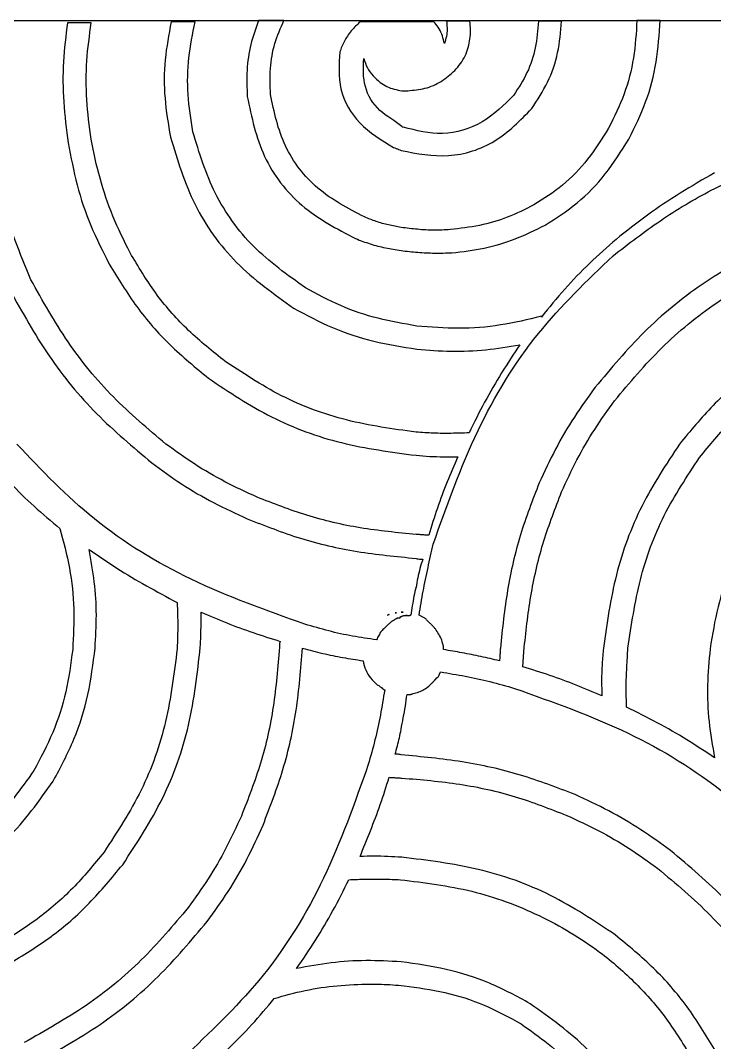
# Model space of a CAD drawing. Extents: x 0 to 371, y 0 to 260.
# Drawn here: x 214.74 to 239.34, y 223.76 to 259.95 of the extents above; entities that cross this region are included whole.
import ezdxf

# ---------------------------------------------------------------- set-up
doc = ezdxf.new("R2010")
doc.units = 0
doc.layers.add('Layer_1', color=7, linetype='CONTINUOUS')

msp = doc.modelspace()

# ---------------------------------------------------------------- linework, layer by layer
at = {"layer": 'Layer_1', "color": 7}
for points in [[(0.02646, 259.95312), (370.443122, 259.95312), (370.443122, 0.661457), (0.02646, 0.661457)], [(221.138954, 238.99802)], [(227.806247, 238.918955)], [(228.01812, 238.971665), (228.07083, 238.971665), (228.01812, 238.971665)], [(228.229477, 238.99802), (228.309059, 238.99802), (228.229477, 238.99802)], [(228.097186, 238.786664)], [(228.39019, 238.868312)], [(224.737184, 237.72833)], [(227.806247, 233.150832)], [(227.300335, 229.545884)], [(227.136005, 225.828798)]]:
    msp.add_lwpolyline(points, close=True, dxfattribs=at)
for points in [[(220.927081, 259.900103), (220.08062, 259.900103)], [(224.075725, 259.95333), (223.176039, 259.95333), (223.176039, 259.95333)], [(229.420102, 259.873748), (229.393747, 259.900103), (228.229477, 259.900103), (226.774269, 259.900103)], [(230.663953, 259.926458), (229.843332, 259.926458), (229.843332, 259.926458)], [(233.918019, 259.926458), (233.097914, 259.926458)], [(237.410828, 259.95333), (236.590207, 259.95333)], [(217.249269, 259.873748), (216.402809, 259.873748)], [(228.255832, 257.466143), (228.467705, 257.466143)], [(233.20385, 249.449062), (233.20385, 249.475417)], [(228.758644, 239.871352), (228.758644, 239.897707)], [(228.573642, 238.892084), (228.547287, 238.892084)], [(229.023227, 238.813019), (228.86458, 238.892084)], [(227.779892, 238.57479), (227.6476, 238.442499)], [(228.150412, 238.786664), (228.123541, 238.786664), (228.097186, 238.786664)], [(228.176767, 238.813019), (228.203122, 238.813019)], [(228.361769, 238.865728), (228.335414, 238.865728)], [(228.494061, 238.865728), (228.467705, 238.865728), (228.44135, 238.865728), (228.388124, 238.865728)], [(229.261455, 238.601145), (229.181874, 238.680727), (229.129164, 238.733437)], [(229.737912, 237.675104), (229.737912, 237.72833)], [(229.552394, 236.722707), (229.631975, 236.881354), (229.631975, 236.881354)], [(229.208745, 236.378542), (229.2351, 236.405414), (229.314166, 236.484479)], [(229.420102, 236.590415), (229.499684, 236.669997)], [(228.44135, 236.087604), (228.573642, 236.087604)]]:
    msp.add_lwpolyline(points, dxfattribs=at)
for points, knots in [([(220.08062, 259.900103), (219.995761, 259.455672), (219.82562, 258.564594), (219.82258, 257.186248), (219.976223, 256.28179), (220.053749, 255.825417)], [0, 0, 0, 0, 1.355424, 2.717606, 4.104988, 4.104988, 4.104988, 4.104988]), ([(220.847499, 256.010935), (220.778722, 256.449544), (220.642616, 257.317532), (220.666287, 258.633347), (220.840518, 259.479644), (220.927081, 259.900103)], [0, 0, 0, 0, 1.330511, 2.63302, 3.919077, 3.919077, 3.919077, 3.919077]), ([(223.176039, 259.95333), (223.075236, 259.67185), (222.871397, 259.102656), (222.741878, 258.186808), (222.766621, 257.567965), (222.779164, 257.25427)], [0, 0, 0, 0, 0.895389, 1.810613, 2.751475, 2.751475, 2.751475, 2.751475]), ([(223.599269, 257.333852), (223.588586, 257.64078), (223.567464, 258.247594), (223.72197, 259.142513), (223.95892, 259.68561), (224.075725, 259.95333)], [0, 0, 0, 0, 0.920189, 1.819267, 2.693346, 2.693346, 2.693346, 2.693346]), ([(226.774269, 259.900103), (226.720711, 259.851767), (226.610431, 259.75224), (226.462069, 259.581926), (226.370586, 259.458981), (226.324684, 259.397292)], [0, 0, 0, 0, 0.216282, 0.445337, 0.676013, 0.676013, 0.676013, 0.676013]), ([(229.843332, 259.926458), (229.85031, 259.847238), (229.864259, 259.688855), (229.853928, 259.44688), (229.811895, 259.29112), (229.790622, 259.21229)], [0, 0, 0, 0, 0.238591, 0.477005, 0.721308, 0.721308, 0.721308, 0.721308]), ([(230.610727, 259.000417), (230.633663, 259.099547), (230.680005, 259.299842), (230.70092, 259.612607), (230.676359, 259.82113), (230.663953, 259.926458)], [0, 0, 0, 0, 0.30501, 0.616277, 0.933978, 0.933978, 0.933978, 0.933978]), ([(233.097914, 259.926458), (233.071734, 259.612138), (233.019745, 258.98793), (232.729296, 258.087409), (232.392352, 257.566744), (232.224582, 257.307497)], [0, 0, 0, 0, 0.944684, 1.876043, 2.79967, 2.79967, 2.79967, 2.79967]), ([(232.859686, 256.83104), (233.060873, 257.136145), (233.46496, 257.748951), (233.825197, 258.811792), (233.886894, 259.552686), (233.918019, 259.926458)], [0, 0, 0, 0, 1.093508, 2.196321, 3.319114, 3.319114, 3.319114, 3.319114]), ([(236.590207, 259.95333), (236.562329, 259.508812), (236.506919, 258.625285), (236.176762, 257.328709), (235.782628, 256.539003), (235.5851, 256.143227)], [0, 0, 0, 0, 1.334722, 2.652904, 3.977263, 3.977263, 3.977263, 3.977263]), ([(236.299269, 255.746352), (236.514613, 256.181958), (236.946278, 257.055149), (237.316422, 258.484794), (237.379275, 259.462494), (237.410828, 259.95333)], [0, 0, 0, 0, 1.455242, 2.91709, 4.390863, 4.390863, 4.390863, 4.390863]), ([(215.106247, 250.771978), (214.728662, 251.691415), (213.952447, 253.581529), (213.533004, 256.697107), (213.68182, 258.807799), (213.756975, 259.873748)], [0, 0, 0, 0, 2.973144, 6.111986, 9.314545, 9.314545, 9.314545, 9.314545]), ([(216.402809, 259.873748), (216.346371, 259.414314), (216.231871, 258.482223), (216.240229, 257.051778), (216.365718, 256.096858), (216.429164, 255.61406)], [0, 0, 0, 0, 1.387802, 2.815538, 4.275561, 4.275561, 4.275561, 4.275561]), ([(218.625412, 251.724375), (218.411693, 252.151709), (217.986279, 253.002326), (217.536448, 254.356601), (217.224285, 255.738841), (217.066806, 257.134921), (217.055761, 258.521533), (217.185175, 259.425865), (217.249269, 259.873748)], [0, 0, 0, 0, 1.431812, 2.850056, 4.268052, 5.676353, 7.058016, 8.413751, 8.413751, 8.413751, 8.413751]), ([(229.764267, 259.132708), (229.743606, 259.22509), (229.703292, 259.405349), (229.588452, 259.659173), (229.476448, 259.801931), (229.420102, 259.873748)], [0, 0, 0, 0, 0.28362, 0.553413, 0.826546, 0.826546, 0.826546, 0.826546]), ([(226.324684, 259.397292), (226.289094, 259.340057), (226.216164, 259.222774), (226.125619, 259.037269), (226.081619, 258.905978), (226.0601, 258.84177)], [0, 0, 0, 0, 0.202151, 0.414237, 0.617239, 0.617239, 0.617239, 0.617239]), ([(229.790622, 259.21229), (229.788883, 259.203257), (229.785275, 259.184512), (229.769614, 259.160487), (229.766006, 259.141742), (229.764267, 259.132708)], [0, 0, 0, 0, 0.027378, 0.056812, 0.08419, 0.08419, 0.08419, 0.08419]), ([(226.0601, 258.84177), (226.0282, 258.397513), (225.962891, 257.488014), (226.712911, 256.205279), (227.537246, 255.71155), (227.964894, 255.455413)], [0, 0, 0, 0, 1.313509, 2.689065, 4.171979, 4.171979, 4.171979, 4.171979]), ([(230.134787, 258.180312), (230.203292, 258.261352), (230.340074, 258.423163), (230.511764, 258.695286), (230.577618, 258.898334), (230.610727, 259.000417)], [0, 0, 0, 0, 0.318409, 0.635754, 0.956614, 0.956614, 0.956614, 0.956614]), ([(228.309059, 256.169582), (228.300296, 256.171241), (228.28376, 256.174373), (228.266896, 256.18615), (228.017829, 256.406787), (227.412403, 256.69385), (226.861428, 257.596084), (226.891467, 258.266628), (226.906561, 258.603542)], [0, 0, 0, 0, 0.026456, 0.04993, 0.060389, 1.026431, 2.012896, 3.009073, 3.009073, 3.009073, 3.009073]), ([(226.906561, 258.603542), (226.943392, 258.492406), (227.017093, 258.270021), (227.228739, 257.986395), (227.40259, 257.833189), (227.488954, 257.757082)], [0, 0, 0, 0, 0.349371, 0.699098, 1.044331, 1.044331, 1.044331, 1.044331]), ([(228.467705, 257.466143), (228.672514, 257.483955), (229.084982, 257.519826), (229.668389, 257.766969), (229.979631, 258.042806), (230.134787, 258.180312)], [0, 0, 0, 0, 0.61453, 1.237615, 1.856984, 1.856984, 1.856984, 1.856984]), ([(227.488954, 257.757082), (227.565395, 257.707489), (227.720674, 257.606751), (227.982259, 257.509648), (228.165414, 257.480522), (228.255832, 257.466143)], [0, 0, 0, 0, 0.272821, 0.554189, 0.828521, 0.828521, 0.828521, 0.828521]), ([(222.779164, 257.25427), (222.930452, 256.529719), (223.231573, 255.087581), (224.635385, 253.262088), (225.949972, 252.575065), (226.615622, 252.227187)], [0, 0, 0, 0, 2.201612, 4.382062, 6.618671, 6.618671, 6.618671, 6.618671]), ([(226.932916, 252.994582), (226.352066, 253.296452), (225.209722, 253.890132), (223.991387, 255.467335), (223.730202, 256.710598), (223.599269, 257.333852)], [0, 0, 0, 0, 1.9493, 3.833641, 5.727841, 5.727841, 5.727841, 5.727841]), ([(232.224582, 257.307497), (231.873692, 256.958151), (231.175988, 256.263518), (229.708354, 255.822553), (228.77035, 256.05518), (228.309059, 256.169582)], [0, 0, 0, 0, 1.472357, 2.927607, 4.335784, 4.335784, 4.335784, 4.335784]), ([(228.229477, 255.349477), (228.789104, 255.241373), (229.916228, 255.023646), (231.641254, 255.576943), (232.451674, 256.411085), (232.859686, 256.83104)], [0, 0, 0, 0, 1.692191, 3.408176, 5.14806, 5.14806, 5.14806, 5.14806]), ([(224.84312, 250.48104), (224.200718, 250.940117), (222.928713, 251.849123), (221.527871, 253.783063), (221.074634, 255.267185), (220.847499, 256.010935)], [0, 0, 0, 0, 2.359222, 4.671437, 6.994204, 6.994204, 6.994204, 6.994204]), ([(235.5851, 256.143227), (235.349723, 255.765397), (234.888443, 255.024943), (233.992248, 254.089335), (233.285442, 253.63858), (232.939267, 253.417812)], [0, 0, 0, 0, 1.333712, 2.613745, 3.842465, 3.842465, 3.842465, 3.842465]), ([(216.429164, 255.61406), (216.524276, 255.115657), (216.714038, 254.121277), (217.196045, 252.67656), (217.654994, 251.777061), (217.884372, 251.3275)], [0, 0, 0, 0, 1.521336, 3.035266, 4.547924, 4.547924, 4.547924, 4.547924]), ([(220.053749, 255.825417), (220.300914, 255.008871), (220.79268, 253.384247), (222.322488, 251.263772), (223.71442, 250.270116), (224.419374, 249.766872)], [0, 0, 0, 0, 2.54814, 5.069855, 7.657553, 7.657553, 7.657553, 7.657553]), ([(233.336142, 252.703644), (233.724487, 252.952433), (234.515012, 253.458877), (235.518948, 254.502109), (236.035865, 255.326347), (236.299269, 255.746352)], [0, 0, 0, 0, 1.380369, 2.809918, 4.295238, 4.295238, 4.295238, 4.295238]), ([(227.964894, 255.455413), (227.993766, 255.444612), (228.053905, 255.422112), (228.140466, 255.382778), (228.200605, 255.360279), (228.229477, 255.349477)], [0, 0, 0, 0, 0.092457, 0.192584, 0.28504, 0.28504, 0.28504, 0.28504]), ([(235.743747, 251.618955), (236.29459, 252.044367), (237.400585, 252.898519), (239.219311, 253.983983), (240.51421, 254.55732), (241.167705, 254.846665)], [0, 0, 0, 0, 2.086879, 4.19008, 6.332928, 6.332928, 6.332928, 6.332928]), ([(239.341977, 254.555727), (238.933564, 254.321535), (238.119741, 253.854874), (236.94886, 253.073411), (236.216228, 252.491812), (235.849684, 252.200832)], [0, 0, 0, 0, 1.412209, 2.814033, 4.217606, 4.217606, 4.217606, 4.217606]), ([(232.939267, 253.417812), (232.628263, 253.264665), (232.00951, 252.959976), (231.008418, 252.664443), (230.321631, 252.585014), (229.975624, 252.544997)], [0, 0, 0, 0, 1.038856, 2.066839, 3.110587, 3.110587, 3.110587, 3.110587]), ([(228.229477, 252.624062), (228.079877, 252.6524), (227.78219, 252.708789), (227.345057, 252.823068), (227.069327, 252.937814), (226.932916, 252.994582)], [0, 0, 0, 0, 0.456848, 0.909073, 1.351858, 1.351858, 1.351858, 1.351858]), ([(230.02885, 251.724375), (230.412717, 251.768131), (231.178886, 251.855465), (232.294357, 252.192875), (232.987904, 252.532909), (233.336142, 252.703644)], [0, 0, 0, 0, 1.157468, 2.310219, 3.472746, 3.472746, 3.472746, 3.472746]), ([(229.975624, 252.544997), (229.781625, 252.534193), (229.393461, 252.512575), (228.809759, 252.550802), (228.42324, 252.599599), (228.229477, 252.624062)], [0, 0, 0, 0, 0.582423, 1.165346, 1.751308, 1.751308, 1.751308, 1.751308]), ([(226.615622, 252.227187), (226.78727, 252.161693), (227.133263, 252.029676), (227.675382, 251.893971), (228.04447, 251.834011), (228.229477, 251.803957)], [0, 0, 0, 0, 0.550776, 1.110202, 1.672441, 1.672441, 1.672441, 1.672441]), ([(235.849684, 252.200832), (235.535387, 251.921586), (234.903995, 251.360609), (234.011995, 250.447549), (233.474452, 249.783398), (233.20385, 249.449062)], [0, 0, 0, 0, 1.261157, 2.533544, 3.823379, 3.823379, 3.823379, 3.823379]), ([(241.220416, 251.988958), (240.432874, 251.549979), (238.869569, 250.678585), (236.797734, 248.980352), (235.668128, 247.630463), (235.108644, 246.961875)], [0, 0, 0, 0, 2.701851, 5.363294, 7.97507, 7.97507, 7.97507, 7.97507]), ([(221.905833, 247.941144), (221.466476, 248.29918), (220.594355, 249.009882), (219.481421, 250.285533), (218.910655, 251.244919), (218.625412, 251.724375)], [0, 0, 0, 0, 1.698592, 3.371699, 5.043159, 5.043159, 5.043159, 5.043159]), ([(228.229477, 251.803957), (228.425914, 251.780978), (228.821821, 251.734667), (229.423047, 251.708593), (229.826326, 251.719099), (230.02885, 251.724375)], [0, 0, 0, 0, 0.593203, 1.19557, 1.803249, 1.803249, 1.803249, 1.803249]), ([(229.367392, 241.405625), (229.84943, 242.766165), (230.782582, 245.399961), (232.91804, 248.91915), (234.820292, 250.736646), (235.743747, 251.618955)], [0, 0, 0, 0, 4.325924, 8.374322, 12.193815, 12.193815, 12.193815, 12.193815]), ([(217.884372, 251.3275), (218.19571, 250.814942), (218.817272, 249.791661), (220.01082, 248.429426), (220.937508, 247.66441), (221.403537, 247.279685)], [0, 0, 0, 0, 1.796894, 3.587355, 5.398685, 5.398685, 5.398685, 5.398685]), ([(235.796457, 246.485935), (236.333582, 247.125424), (237.414061, 248.411819), (239.389485, 250.02534), (240.871664, 250.856611), (241.617291, 251.27479)], [0, 0, 0, 0, 2.50184, 5.032694, 7.594725, 7.594725, 7.594725, 7.594725]), ([(219.895102, 244.951145), (219.255613, 245.48827), (217.969218, 246.568749), (216.355697, 248.544172), (215.524427, 250.026352), (215.106247, 250.771978)], [0, 0, 0, 0, 2.50184, 5.032695, 7.594725, 7.594725, 7.594725, 7.594725]), ([(228.784999, 249.131769), (228.326228, 249.211396), (227.406769, 249.370983), (226.074003, 249.817675), (225.252652, 250.260329), (224.84312, 250.48104)], [0, 0, 0, 0, 1.395898, 2.797624, 4.191567, 4.191567, 4.191567, 4.191567]), ([(214.365208, 250.401458), (214.804187, 249.613917), (215.675582, 248.050611), (217.373815, 245.978777), (218.723704, 244.84917), (219.392291, 244.289687)], [0, 0, 0, 0, 2.701851, 5.363294, 7.97507, 7.97507, 7.97507, 7.97507]), ([(224.419374, 249.766872), (224.872539, 249.52331), (225.779801, 249.035686), (227.257618, 248.555164), (228.275699, 248.392858), (228.784999, 248.311663)], [0, 0, 0, 0, 1.541296, 3.085767, 4.63181, 4.63181, 4.63181, 4.63181]), ([(233.20385, 249.475417), (232.722432, 249.360892), (231.758895, 249.131677), (230.269384, 249.009654), (229.280161, 249.091033), (228.784999, 249.131769)], [0, 0, 0, 0, 1.483408, 2.968972, 4.457846, 4.457846, 4.457846, 4.457846]), ([(238.81281, 244.475205), (239.17028, 244.913735), (239.879988, 245.784379), (241.167724, 246.877243), (242.504887, 247.744478), (243.87089, 248.389938), (245.220767, 248.852687), (246.152265, 249.038741), (246.618019, 249.131769)], [0, 0, 0, 0, 1.694235, 3.363678, 5.041595, 6.462655, 7.88623, 9.309834, 9.309834, 9.309834, 9.309834]), ([(228.784999, 248.311663), (229.19233, 248.279928), (230.006709, 248.216479), (231.232277, 248.268858), (232.03572, 248.40327), (232.436455, 248.47031)], [0, 0, 0, 0, 1.225051, 2.449256, 3.667467, 3.667467, 3.667467, 3.667467]), ([(232.436455, 248.47031), (232.219123, 248.139703), (231.781946, 247.474668), (231.177151, 246.434474), (230.818033, 245.712038), (230.637082, 245.34802)], [0, 0, 0, 0, 1.186836, 2.387384, 3.60669, 3.60669, 3.60669, 3.60669]), ([(242.146457, 248.47031), (241.633899, 248.158972), (240.610618, 247.537411), (239.248383, 246.343862), (238.483366, 245.417174), (238.098642, 244.951145)], [0, 0, 0, 0, 1.796894, 3.587356, 5.398686, 5.398686, 5.398686, 5.398686]), ([(228.758644, 245.374375), (227.93305, 245.487934), (226.29351, 245.713448), (223.950922, 246.578167), (222.586315, 247.487627), (221.905833, 247.941144)], [0, 0, 0, 0, 2.496057, 4.956901, 7.404649, 7.404649, 7.404649, 7.404649]), ([(221.403537, 247.279685), (222.131975, 246.794235), (223.594395, 245.81964), (226.111044, 244.903648), (227.87173, 244.671307), (228.758644, 244.55427)], [0, 0, 0, 0, 2.619892, 5.259724, 7.939255, 7.939255, 7.939255, 7.939255]), ([(235.108644, 246.961875), (234.857076, 246.614241), (234.347857, 245.910569), (233.682973, 244.777343), (233.310988, 243.977168), (233.124269, 243.575519)], [0, 0, 0, 0, 1.286898, 2.604908, 3.933251, 3.933251, 3.933251, 3.933251]), ([(233.918019, 243.257709), (234.093909, 243.639644), (234.443827, 244.399475), (235.072943, 245.479973), (235.556162, 246.151833), (235.796457, 246.485935)], [0, 0, 0, 0, 1.261043, 2.508744, 3.74294, 3.74294, 3.74294, 3.74294]), ([(230.637082, 245.34802), (230.425791, 245.341037), (230.005237, 245.327137), (229.378277, 245.331597), (228.964001, 245.360198), (228.758644, 245.374375)], [0, 0, 0, 0, 0.634213, 1.26234, 1.879759, 1.879759, 1.879759, 1.879759]), ([(224.816249, 238.57479), (223.455749, 239.056822), (220.822059, 239.989949), (217.303084, 242.12548), (215.485702, 244.027696), (214.603436, 244.951145)], [0, 0, 0, 0, 4.325799, 8.373986, 12.193383, 12.193383, 12.193383, 12.193383]), ([(223.123329, 243.072707), (222.741393, 243.248597), (221.981562, 243.598515), (220.901064, 244.227631), (220.229204, 244.71085), (219.895102, 244.951145)], [0, 0, 0, 0, 1.261043, 2.508744, 3.74294, 3.74294, 3.74294, 3.74294]), ([(238.098642, 244.951145), (237.626826, 244.237115), (236.676181, 242.798443), (235.770859, 240.330378), (235.523926, 238.599781), (235.399582, 237.72833)], [0, 0, 0, 0, 2.561712, 5.1615, 7.79852, 7.79852, 7.79852, 7.79852]), ([(213.598329, 244.448334), (213.85284, 244.153168), (214.365036, 243.559154), (215.21716, 242.730629), (215.829125, 242.219721), (216.138225, 241.961664)], [0, 0, 0, 0, 1.168837, 2.352252, 3.560033, 3.560033, 3.560033, 3.560033]), ([(228.758644, 244.55427), (228.919893, 244.540028), (229.245877, 244.511237), (229.740449, 244.501951), (230.072986, 244.501691), (230.240207, 244.50156)], [0, 0, 0, 0, 0.485489, 0.981475, 1.48318, 1.48318, 1.48318, 1.48318]), ([(230.240207, 244.50156), (230.111008, 244.20581), (229.849982, 243.608291), (229.506619, 242.680598), (229.308758, 242.044807), (229.208745, 241.723435)], [0, 0, 0, 0, 0.96809, 1.955878, 2.965508, 2.965508, 2.965508, 2.965508]), ([(236.272914, 237.72833), (236.392305, 238.540375), (236.629693, 240.15497), (237.471587, 242.464259), (238.367536, 243.807589), (238.81281, 244.475205)], [0, 0, 0, 0, 2.45932, 4.88989, 7.291338, 7.291338, 7.291338, 7.291338]), ([(219.392291, 244.289687), (219.739215, 244.033077), (220.438822, 243.5156), (221.577956, 242.858883), (222.377686, 242.490331), (222.779164, 242.305312)], [0, 0, 0, 0, 1.293785, 2.609043, 3.934954, 3.934954, 3.934954, 3.934954]), ([(233.124269, 243.575519), (232.888696, 242.96729), (232.410985, 241.733882), (231.961568, 239.765846), (231.820282, 238.413864), (231.748642, 237.72833)], [0, 0, 0, 0, 1.954953, 3.964393, 6.031377, 6.031377, 6.031377, 6.031377]), ([(232.595102, 237.754685), (232.666816, 238.398764), (232.808518, 239.671439), (233.247223, 241.521307), (233.696614, 242.684585), (233.918019, 243.257709)], [0, 0, 0, 0, 1.943253, 3.839796, 5.681605, 5.681605, 5.681605, 5.681605]), ([(228.758644, 241.74979), (228.09726, 241.814438), (226.791493, 241.942072), (224.894741, 242.37957), (223.707452, 242.844145), (223.123329, 243.072707)], [0, 0, 0, 0, 1.992577, 3.933933, 5.813998, 5.813998, 5.813998, 5.813998]), ([(222.779164, 242.305312), (223.40045, 242.060872), (224.66222, 241.564439), (226.67563, 241.101732), (228.059584, 240.969914), (228.758644, 240.90333)], [0, 0, 0, 0, 2.001068, 4.063969, 6.169536, 6.169536, 6.169536, 6.169536]), ([(216.138225, 241.961664), (216.261641, 241.495831), (216.508827, 240.562828), (216.66194, 239.118135), (216.612477, 238.155271), (216.587811, 237.675104)], [0, 0, 0, 0, 1.444482, 2.893115, 4.334162, 4.334162, 4.334162, 4.334162]), ([(240.612183, 241.961664), (240.375785, 241.519165), (239.902668, 240.633569), (239.425714, 239.193791), (239.264266, 238.199772), (239.18333, 237.701459)], [0, 0, 0, 0, 1.503279, 3.008588, 4.521817, 4.521817, 4.521817, 4.521817]), ([(229.208745, 241.723435), (229.161973, 241.725182), (229.064368, 241.728828), (228.914818, 241.745112), (228.811305, 241.748213), (228.758644, 241.74979)], [0, 0, 0, 0, 0.140378, 0.292946, 0.450944, 0.450944, 0.450944, 0.450944]), ([(217.381561, 237.72833), (217.404544, 238.118172), (217.450538, 238.898295), (217.3767, 240.069768), (217.238933, 240.837575), (217.170204, 241.220624)], [0, 0, 0, 0, 1.170864, 2.343047, 3.510021, 3.510021, 3.510021, 3.510021]), ([(217.170204, 241.220624), (217.496211, 240.995526), (218.155793, 240.540107), (219.20409, 239.923251), (219.926759, 239.537257), (220.291977, 239.342185)], [0, 0, 0, 0, 1.188178, 2.40393, 3.646098, 3.646098, 3.646098, 3.646098]), ([(228.86458, 238.892084), (228.9121, 239.174316), (229.007062, 239.738323), (229.181421, 240.5751), (229.305622, 241.129766), (229.367392, 241.405625)], [0, 0, 0, 0, 0.858539, 1.715686, 2.563774, 2.563774, 2.563774, 2.563774]), ([(228.758644, 240.90333), (228.784951, 240.896192), (228.836972, 240.882077), (228.917399, 240.876702), (228.970418, 240.87654), (228.996872, 240.876459)], [0, 0, 0, 0, 0.08158, 0.161318, 0.240727, 0.240727, 0.240727, 0.240727]), ([(228.996872, 240.876459), (228.963226, 240.768408), (228.895264, 240.550157), (228.816748, 240.214172), (228.778053, 239.98587), (228.758644, 239.871352)], [0, 0, 0, 0, 0.339427, 0.68561, 1.034026, 1.034026, 1.034026, 1.034026]), ([(228.758644, 239.897707), (228.734034, 239.78548), (228.685385, 239.563631), (228.62613, 239.227834), (228.59122, 239.004525), (228.573642, 238.892084)], [0, 0, 0, 0, 0.344647, 0.681297, 1.022722, 1.022722, 1.022722, 1.022722]), ([(220.291977, 239.342185), (220.299041, 239.159268), (220.313089, 238.795464), (220.313089, 238.24818), (220.299041, 237.884376), (220.291977, 237.701459)], [0, 0, 0, 0, 0.549129, 1.092164, 1.641293, 1.641293, 1.641293, 1.641293]), ([(221.112083, 237.754685), (221.119238, 237.889541), (221.133749, 238.163026), (221.138657, 238.577687), (221.138854, 238.857257), (221.138954, 238.99802)], [0, 0, 0, 0, 0.405094, 0.821528, 1.243829, 1.243829, 1.243829, 1.243829]), ([(221.138954, 238.99802), (221.441041, 238.869081), (222.047971, 238.610027), (222.983606, 238.264783), (223.62176, 238.066161), (223.943434, 237.966042)], [0, 0, 0, 0, 0.985276, 1.979536, 2.990115, 2.990115, 2.990115, 2.990115]), ([(227.806247, 238.918955), (227.797237, 238.917098), (227.78023, 238.913593), (227.766569, 238.903332), (227.746394, 238.887028), (227.776254, 238.900692), (227.790541, 238.90616), (227.801103, 238.914765), (227.806247, 238.918955)], [0, 0, 0, 0, 0.026362, 0.049763, 0.060211, 0.080961, 0.100906, 0.11984, 0.11984, 0.11984, 0.11984]), ([(228.39019, 238.868312), (228.396081, 238.86928), (228.408254, 238.871279), (228.423448, 238.877525), (228.452776, 238.89679), (228.416692, 238.890774), (228.397819, 238.887187), (228.392677, 238.874464), (228.39019, 238.868312)], [0, 0, 0, 0, 0.017369, 0.035891, 0.057474, 0.081226, 0.100816, 0.119156, 0.119156, 0.119156, 0.119156]), ([(228.547287, 238.892084), (228.545598, 238.884957), (228.542163, 238.870463), (228.51745, 238.865658), (228.502364, 238.865703), (228.494061, 238.865728)], [0, 0, 0, 0, 0.020209, 0.041098, 0.066674, 0.066674, 0.066674, 0.066674]), ([(227.356662, 238.019269), (227.073831, 238.059941), (226.504927, 238.141753), (225.656239, 238.327922), (225.097604, 238.492102), (224.816249, 238.57479)], [0, 0, 0, 0, 0.857041, 1.723912, 2.603523, 2.603523, 2.603523, 2.603523]), ([(228.097186, 238.786664), (228.081705, 238.778012), (228.052193, 238.761519), (228.00934, 238.733292), (227.976706, 238.707751), (227.944393, 238.703195), (227.932701, 238.684585), (227.898919, 238.680161), (227.865642, 238.647473), (227.827272, 238.606418), (227.79575, 238.585376), (227.779892, 238.57479)], [0, 0, 0, 0, 0.053143, 0.101304, 0.154447, 0.175152, 0.193767, 0.214472, 0.271333, 0.327499, 0.384359, 0.384359, 0.384359, 0.384359]), ([(228.097186, 238.786664), (228.090322, 238.786882), (228.078079, 238.787272), (228.062253, 238.778121), (228.032159, 238.753606), (228.067046, 238.765305), (228.07618, 238.782033), (228.089956, 238.78507), (228.097186, 238.786664)], [0, 0, 0, 0, 0.019575, 0.034916, 0.061984, 0.082733, 0.101519, 0.122269, 0.122269, 0.122269, 0.122269]), ([(228.203122, 238.813019), (228.197047, 238.806358), (228.187542, 238.795938), (228.168903, 238.785664), (228.157068, 238.786304), (228.150412, 238.786664)], [0, 0, 0, 0, 0.026976, 0.042203, 0.061771, 0.061771, 0.061771, 0.061771]), ([(228.335414, 238.865728), (228.320103, 238.864532), (228.292812, 238.862399), (228.259565, 238.845633), (228.232259, 238.83993), (228.209082, 238.835192), (228.197131, 238.817196), (228.183791, 238.81446), (228.176767, 238.813019)], [0, 0, 0, 0, 0.045619, 0.081317, 0.10962, 0.130325, 0.14894, 0.169645, 0.169645, 0.169645, 0.169645]), ([(228.388124, 238.865728), (228.388241, 238.866126), (228.388471, 238.866912), (228.389669, 238.867238), (228.391837, 238.871258), (228.378847, 238.86568), (228.371733, 238.866344), (228.365083, 238.865933), (228.361769, 238.865728)], [0, 0, 0, 0, 0.001161, 0.002291, 0.003407, 0.012952, 0.022487, 0.031964, 0.031964, 0.031964, 0.031964]), ([(229.129164, 238.733437), (229.120153, 238.74242), (229.101075, 238.76144), (229.066458, 238.789536), (229.038584, 238.804677), (229.023227, 238.813019)], [0, 0, 0, 0, 0.038173, 0.08082, 0.133139, 0.133139, 0.133139, 0.133139]), ([(229.737912, 237.72833), (229.724151, 237.805668), (229.69687, 237.958982), (229.599475, 238.17117), (229.499822, 238.328985), (229.41236, 238.445499), (229.339342, 238.523094), (229.287732, 238.574813), (229.261455, 238.601145)], [0, 0, 0, 0, 0.234795, 0.465454, 0.6943, 0.794312, 0.901928, 1.013547, 1.013547, 1.013547, 1.013547]), ([(227.6476, 238.442499), (227.606776, 238.403612), (227.524184, 238.324939), (227.435359, 238.175496), (227.38311, 238.071773), (227.356662, 238.019269)], [0, 0, 0, 0, 0.168378, 0.340647, 0.517242, 0.517242, 0.517242, 0.517242]), ([(223.943434, 237.966042), (223.936361, 237.942071), (223.922968, 237.896677), (223.916954, 237.825231), (223.917036, 237.778823), (223.917079, 237.754685)], [0, 0, 0, 0, 0.074783, 0.141617, 0.214059, 0.214059, 0.214059, 0.214059]), ([(216.587811, 237.675104), (216.520892, 237.174521), (216.387076, 236.173522), (215.921879, 234.723768), (215.448517, 233.833526), (215.212184, 233.38906)], [0, 0, 0, 0, 1.513325, 3.026144, 4.534517, 4.534517, 4.534517, 4.534517]), ([(215.899997, 233.01854), (216.1592, 233.506639), (216.677602, 234.482833), (217.176438, 236.077836), (217.313073, 237.177252), (217.381561, 237.72833)], [0, 0, 0, 0, 1.655747, 3.311482, 4.975489, 4.975489, 4.975489, 4.975489]), ([(220.291977, 237.701459), (220.18506, 236.836749), (219.972465, 235.117356), (219.10851, 232.652217), (218.167423, 231.218208), (217.69937, 230.504999)], [0, 0, 0, 0, 2.610138, 5.190017, 7.742731, 7.742731, 7.742731, 7.742731]), ([(218.360829, 230.055413), (218.861934, 230.820776), (219.867358, 232.356409), (220.79883, 234.991222), (221.007281, 236.830139), (221.112083, 237.754685)], [0, 0, 0, 0, 2.738092, 5.493738, 8.280049, 8.280049, 8.280049, 8.280049]), ([(223.917079, 237.754685), (223.859573, 237.051834), (223.746237, 235.666604), (223.30265, 233.651265), (222.809977, 232.394351), (222.567291, 231.775205)], [0, 0, 0, 0, 2.114459, 4.167329, 6.160255, 6.160255, 6.160255, 6.160255]), ([(223.334686, 231.457396), (223.586316, 232.107504), (224.098057, 233.429633), (224.559829, 235.542471), (224.677631, 236.994356), (224.737184, 237.72833)], [0, 0, 0, 0, 2.089227, 4.248873, 6.456837, 6.456837, 6.456837, 6.456837]), ([(224.737184, 237.72833), (224.974602, 237.663057), (225.446429, 237.533338), (226.163313, 237.390186), (226.641824, 237.315457), (226.880205, 237.278229)], [0, 0, 0, 0, 0.738482, 1.467607, 2.191424, 2.191424, 2.191424, 2.191424]), ([(231.722287, 237.278229), (231.502051, 237.329329), (231.062773, 237.431254), (230.401041, 237.563685), (229.9586, 237.638024), (229.737912, 237.675104)], [0, 0, 0, 0, 0.678238, 1.352795, 2.024117, 2.024117, 2.024117, 2.024117]), ([(231.748642, 237.72833), (231.747076, 237.677626), (231.743999, 237.578024), (231.72693, 237.428535), (231.723853, 237.328932), (231.722287, 237.278229)], [0, 0, 0, 0, 0.152124, 0.298834, 0.450959, 0.450959, 0.450959, 0.450959]), ([(232.542392, 237.066872), (232.549572, 237.145864), (232.563742, 237.301754), (232.573144, 237.531617), (232.587906, 237.681576), (232.595102, 237.754685)], [0, 0, 0, 0, 0.237922, 0.469539, 0.689887, 0.689887, 0.689887, 0.689887]), ([(235.399582, 237.72833), (235.383762, 237.542898), (235.351991, 237.170514), (235.330766, 236.605315), (235.341467, 236.22631), (235.346872, 236.034894)], [0, 0, 0, 0, 0.558295, 1.121167, 1.695522, 1.695522, 1.695522, 1.695522]), ([(236.220203, 235.638019), (236.214806, 235.873534), (236.204098, 236.34072), (236.225353, 237.038072), (236.257097, 237.49878), (236.272914, 237.72833)], [0, 0, 0, 0, 0.706631, 1.40173, 2.091998, 2.091998, 2.091998, 2.091998]), ([(239.18333, 237.701459), (239.144556, 237.274031), (239.066712, 236.415923), (239.119934, 235.118024), (239.267929, 234.265298), (239.341977, 233.838645)], [0, 0, 0, 0, 1.28672, 2.583227, 3.881496, 3.881496, 3.881496, 3.881496]), ([(226.880205, 237.278229), (226.906141, 237.167761), (226.957474, 236.94912), (227.135844, 236.657313), (227.300395, 236.507161), (227.383017, 236.431769)], [0, 0, 0, 0, 0.338897, 0.670753, 1.005416, 1.005416, 1.005416, 1.005416]), ([(229.499684, 236.669997), (229.507683, 236.676939), (229.521614, 236.689031), (229.546757, 236.700322), (229.550593, 236.715557), (229.552394, 236.722707)], [0, 0, 0, 0, 0.032069, 0.055854, 0.076893, 0.076893, 0.076893, 0.076893]), ([(229.631975, 236.881354), (229.923473, 236.833594), (230.50908, 236.737646), (231.384334, 236.546771), (231.961211, 236.382251), (232.251453, 236.299477)], [0, 0, 0, 0, 0.886088, 1.780116, 2.6854, 2.6854, 2.6854, 2.6854]), ([(235.346872, 236.034894), (235.044784, 236.163833), (234.437855, 236.422887), (233.50222, 236.768131), (232.864066, 236.966753), (232.542392, 237.066872)], [0, 0, 0, 0, 0.985276, 1.979536, 2.990115, 2.990115, 2.990115, 2.990115]), ([(227.383017, 236.431769), (227.40094, 236.421082), (227.437739, 236.399142), (227.486942, 236.358459), (227.52374, 236.336518), (227.541664, 236.325832)], [0, 0, 0, 0, 0.062524, 0.128366, 0.19089, 0.19089, 0.19089, 0.19089]), ([(228.652707, 236.113959), (228.720893, 236.133136), (228.854714, 236.170773), (229.044729, 236.256525), (229.154144, 236.337923), (229.208745, 236.378542)], [0, 0, 0, 0, 0.212423, 0.416904, 0.620586, 0.620586, 0.620586, 0.620586]), ([(229.314166, 236.484479), (229.321309, 236.486393), (229.336578, 236.490486), (229.349022, 236.514504), (229.361392, 236.53965), (229.390319, 236.542622), (229.400867, 236.568752), (229.413086, 236.582514), (229.420102, 236.590415)], [0, 0, 0, 0, 0.021213, 0.045344, 0.077601, 0.09864, 0.122425, 0.154494, 0.154494, 0.154494, 0.154494]), ([(227.6476, 236.24625), (227.599997, 235.948527), (227.504985, 235.354299), (227.313325, 234.470291), (227.148081, 233.890963), (227.065207, 233.600417)], [0, 0, 0, 0, 0.904436, 1.80517, 2.711408, 2.711408, 2.711408, 2.711408]), ([(227.541664, 236.325832), (227.543429, 236.318624), (227.547191, 236.303268), (227.573027, 236.293108), (227.589003, 236.271339), (227.615232, 236.269294), (227.626967, 236.250445), (227.640506, 236.247693), (227.6476, 236.24625)], [0, 0, 0, 0, 0.021039, 0.044824, 0.076893, 0.097769, 0.116735, 0.137611, 0.137611, 0.137611, 0.137611]), ([(228.01812, 233.970937), (228.044488, 234.067894), (228.097098, 234.261344), (228.17102, 234.551762), (228.238489, 234.885461), (228.307553, 235.258405), (228.38385, 235.671995), (228.422123, 235.94863), (228.44135, 236.087604)], [0, 0, 0, 0, 0.301446, 0.601446, 0.898798, 1.322543, 1.739411, 2.160247, 2.160247, 2.160247, 2.160247]), ([(228.573642, 236.087604), (228.582634, 236.089338), (228.601264, 236.092932), (228.625085, 236.10863), (228.643716, 236.112224), (228.652707, 236.113959)], [0, 0, 0, 0, 0.027249, 0.056458, 0.083707, 0.083707, 0.083707, 0.083707]), ([(232.251453, 236.299477), (233.611954, 235.817446), (236.245643, 234.884318), (239.764619, 232.748787), (241.582001, 230.846571), (242.464267, 229.923122)], [0, 0, 0, 0, 4.325799, 8.373986, 12.193383, 12.193383, 12.193383, 12.193383]), ([(239.341977, 233.838645), (239.015741, 234.056623), (238.355348, 234.497869), (237.311931, 235.09742), (236.586005, 235.456882), (236.220203, 235.638019)], [0, 0, 0, 0, 1.176856, 2.382281, 3.606706, 3.606706, 3.606706, 3.606706]), ([(228.229477, 233.944582), (228.205506, 233.951654), (228.160112, 233.965048), (228.088666, 233.971061), (228.042258, 233.970979), (228.01812, 233.970937)], [0, 0, 0, 0, 0.074783, 0.141618, 0.214059, 0.214059, 0.214059, 0.214059]), ([(234.394475, 232.542084), (233.755075, 232.786646), (232.454631, 233.28405), (230.379761, 233.746976), (228.952368, 233.87815), (228.229477, 233.944582)], [0, 0, 0, 0, 2.051894, 4.173248, 6.349973, 6.349973, 6.349973, 6.349973]), ([(227.065207, 233.600417), (226.583176, 232.239917), (225.650048, 229.606227), (223.514518, 226.087252), (221.612302, 224.26987), (220.688852, 223.387604)], [0, 0, 0, 0, 4.325799, 8.373986, 12.193382, 12.193382, 12.193382, 12.193382]), ([(215.212184, 233.38906), (214.753113, 232.746692), (213.844126, 231.474766), (211.910106, 230.074204), (210.426031, 229.621052), (209.682289, 229.393955)], [0, 0, 0, 0, 2.359118, 4.671187, 6.993908, 6.993908, 6.993908, 6.993908]), ([(226.774269, 230.346352), (226.897936, 230.648983), (227.147225, 231.259027), (227.502671, 232.190438), (227.704516, 232.828997), (227.806247, 233.150832)], [0, 0, 0, 0, 0.980809, 1.977119, 2.989509, 2.989509, 2.989509, 2.989509]), ([(227.806247, 233.150832), (227.856906, 233.149267), (227.956382, 233.146194), (228.105697, 233.129115), (228.205173, 233.126042), (228.255832, 233.124477)], [0, 0, 0, 0, 0.151991, 0.298453, 0.450443, 0.450443, 0.450443, 0.450443]), ([(228.255832, 233.124477), (228.943358, 233.066884), (230.299695, 232.953266), (232.269854, 232.517086), (233.499458, 232.037279), (234.103537, 231.80156)], [0, 0, 0, 0, 2.068676, 4.081042, 6.024413, 6.024413, 6.024413, 6.024413]), ([(209.840936, 228.652915), (210.658054, 228.894984), (212.286217, 229.377324), (214.402893, 230.91734), (215.396625, 232.312052), (215.899997, 233.01854)], [0, 0, 0, 0, 2.544261, 5.069616, 7.661989, 7.661989, 7.661989, 7.661989]), ([(237.780832, 230.557709), (237.433198, 230.809277), (236.729526, 231.318496), (235.5963, 231.98338), (234.796125, 232.355365), (234.394475, 232.542084)], [0, 0, 0, 0, 1.286898, 2.604908, 3.933251, 3.933251, 3.933251, 3.933251]), ([(222.567291, 231.775205), (222.391401, 231.393269), (222.041483, 230.633439), (221.412366, 229.552941), (220.929147, 228.881081), (220.688852, 228.546979)], [0, 0, 0, 0, 1.261043, 2.508744, 3.74294, 3.74294, 3.74294, 3.74294]), ([(234.103537, 231.80156), (234.485432, 231.625676), (235.245152, 231.275783), (236.325439, 230.646599), (236.997187, 230.163411), (237.331247, 229.923122)], [0, 0, 0, 0, 1.260923, 2.508409, 3.742495, 3.742495, 3.742495, 3.742495]), ([(221.350311, 228.044167), (221.60641, 228.395675), (222.120944, 229.101895), (222.784426, 230.24575), (223.150286, 231.051356), (223.334686, 231.457396)], [0, 0, 0, 0, 1.304167, 2.620229, 3.957614, 3.957614, 3.957614, 3.957614]), ([(217.69937, 230.504999), (217.341895, 230.066431), (216.632163, 229.195697), (215.344495, 228.102589), (214.007356, 227.235186), (212.641301, 226.58986), (211.291385, 226.12741), (210.359911, 225.941429), (209.894162, 225.848435)], [0, 0, 0, 0, 1.694336, 3.363942, 5.041931, 6.462934, 7.88643, 9.310004, 9.310004, 9.310004, 9.310004]), ([(228.255832, 230.319997), (228.090596, 230.328667), (227.762235, 230.345896), (227.268123, 230.362659), (226.939538, 230.351809), (226.774269, 230.346352)], [0, 0, 0, 0, 0.496426, 0.986509, 1.482449, 1.482449, 1.482449, 1.482449]), ([(235.823328, 227.568227), (235.073608, 228.067877), (233.56851, 229.070949), (230.973906, 229.989597), (229.164796, 230.209506), (228.255832, 230.319997)], [0, 0, 0, 0, 2.695808, 5.411963, 8.154727, 8.154727, 8.154727, 8.154727]), ([(244.025412, 213.598021), (244.196799, 214.850939), (244.537971, 217.345067), (244.109562, 221.052901), (243.036951, 224.240207), (241.477376, 226.781631), (239.799125, 228.859867), (238.450419, 229.994435), (237.780832, 230.557709)], [0, 0, 0, 0, 3.781588, 7.527836, 11.082465, 13.77927, 16.436176, 19.055789, 19.055789, 19.055789, 19.055789]), ([(214.312497, 226.536249), (214.825093, 226.847593), (215.848472, 227.46918), (217.210947, 228.66265), (217.976064, 229.589378), (218.360829, 230.055413)], [0, 0, 0, 0, 1.797007, 3.587655, 5.399073, 5.399073, 5.399073, 5.399073]), ([(237.331247, 229.923122), (237.970736, 229.385997), (239.257131, 228.305518), (240.870652, 226.330095), (241.701923, 224.847915), (242.120102, 224.102288)], [0, 0, 0, 0, 2.50184, 5.032695, 7.594725, 7.594725, 7.594725, 7.594725]), ([(224.525311, 226.377602), (224.751553, 226.710144), (225.206826, 227.379326), (225.829062, 228.428944), (226.194239, 229.159725), (226.377394, 229.526247)], [0, 0, 0, 0, 1.206481, 2.427829, 3.656768, 3.656768, 3.656768, 3.656768]), ([(226.377394, 229.526247), (226.479438, 229.530206), (226.684233, 229.538153), (226.991925, 229.544593), (227.197543, 229.545454), (227.300335, 229.545884)], [0, 0, 0, 0, 0.306358, 0.614839, 0.923214, 0.923214, 0.923214, 0.923214]), ([(227.300335, 229.545884), (227.402364, 229.545458), (227.604967, 229.544613), (227.905946, 229.538235), (228.10478, 229.530214), (228.203122, 229.526247)], [0, 0, 0, 0, 0.306089, 0.607808, 0.903069, 0.903069, 0.903069, 0.903069]), ([(228.203122, 229.526247), (229.055906, 229.421474), (230.747682, 229.213624), (233.146484, 228.326205), (235.08634, 227.17075), (236.567719, 225.882541), (237.680781, 224.612334), (238.258592, 223.655748), (238.548227, 223.176247)], [0, 0, 0, 0, 2.570344, 5.099123, 7.607892, 9.30214, 10.971559, 12.649435, 12.649435, 12.649435, 12.649435]), ([(220.688852, 228.546979), (220.151727, 227.90749), (219.071248, 226.621095), (217.095825, 225.007574), (215.613646, 224.176303), (214.868019, 223.758124)], [0, 0, 0, 0, 2.50184, 5.032695, 7.594725, 7.594725, 7.594725, 7.594725]), ([(215.238539, 223.017084), (216.026081, 223.456064), (217.589386, 224.327458), (219.66122, 226.025691), (220.790827, 227.37558), (221.350311, 228.044167)], [0, 0, 0, 0, 2.701851, 5.363294, 7.97507, 7.97507, 7.97507, 7.97507]), ([(239.341977, 223.519896), (239.030671, 224.032485), (238.409176, 225.055824), (237.215967, 226.418377), (236.289328, 227.183469), (235.823328, 227.568227)], [0, 0, 0, 0, 1.796934, 3.587419, 5.398736, 5.398736, 5.398736, 5.398736]), ([(228.229477, 226.61583), (227.815447, 226.638792), (226.988755, 226.68464), (225.745799, 226.605004), (224.9324, 226.453451), (224.525311, 226.377602)], [0, 0, 0, 0, 1.243343, 2.482573, 3.724182, 3.724182, 3.724182, 3.724182]), ([(232.806975, 225.133751), (232.334477, 225.391519), (231.388374, 225.907659), (229.834276, 226.393592), (228.764927, 226.541679), (228.229477, 226.61583)], [0, 0, 0, 0, 1.611956, 3.227685, 4.848107, 4.848107, 4.848107, 4.848107]), ([(223.731561, 225.319269), (224.094795, 225.420992), (224.827398, 225.626155), (225.97028, 225.796019), (226.744834, 225.817798), (227.136005, 225.828798)], [0, 0, 0, 0, 1.130929, 2.280954, 3.454341, 3.454341, 3.454341, 3.454341]), ([(227.136005, 225.828798), (227.268401, 225.827356), (227.534267, 225.82446), (227.934348, 225.804438), (228.201358, 225.780748), (228.335414, 225.768854)], [0, 0, 0, 0, 0.397191, 0.797599, 1.201325, 1.201325, 1.201325, 1.201325]), ([(228.335414, 225.768854), (228.818547, 225.703585), (229.786175, 225.572864), (231.193415, 225.121121), (232.056316, 224.653934), (232.489166, 224.419582)], [0, 0, 0, 0, 1.460968, 2.926058, 4.400683, 4.400683, 4.400683, 4.400683]), ([(221.218019, 222.752501), (221.515485, 223.00936), (222.11623, 223.528099), (222.953791, 224.38908), (223.471171, 225.007851), (223.731561, 225.319269)], [0, 0, 0, 0, 1.178672, 2.380383, 3.597987, 3.597987, 3.597987, 3.597987]), ([(237.1726, 219.075205), (236.930538, 219.892284), (236.448219, 221.520347), (234.908122, 223.636795), (233.513457, 224.63042), (232.806975, 225.133751)], [0, 0, 0, 0, 2.544135, 5.069289, 7.661578, 7.661578, 7.661578, 7.661578]), ([(232.489166, 224.419582), (233.130929, 223.955905), (234.398419, 223.040138), (235.804895, 221.112807), (236.257836, 219.631773), (236.484787, 218.889687)], [0, 0, 0, 0, 2.366591, 4.674042, 6.99129, 6.99129, 6.99129, 6.99129])]:
    msp.add_open_spline(points, degree=3, knots=knots, dxfattribs=at)

doc.saveas('drawing.dxf')
